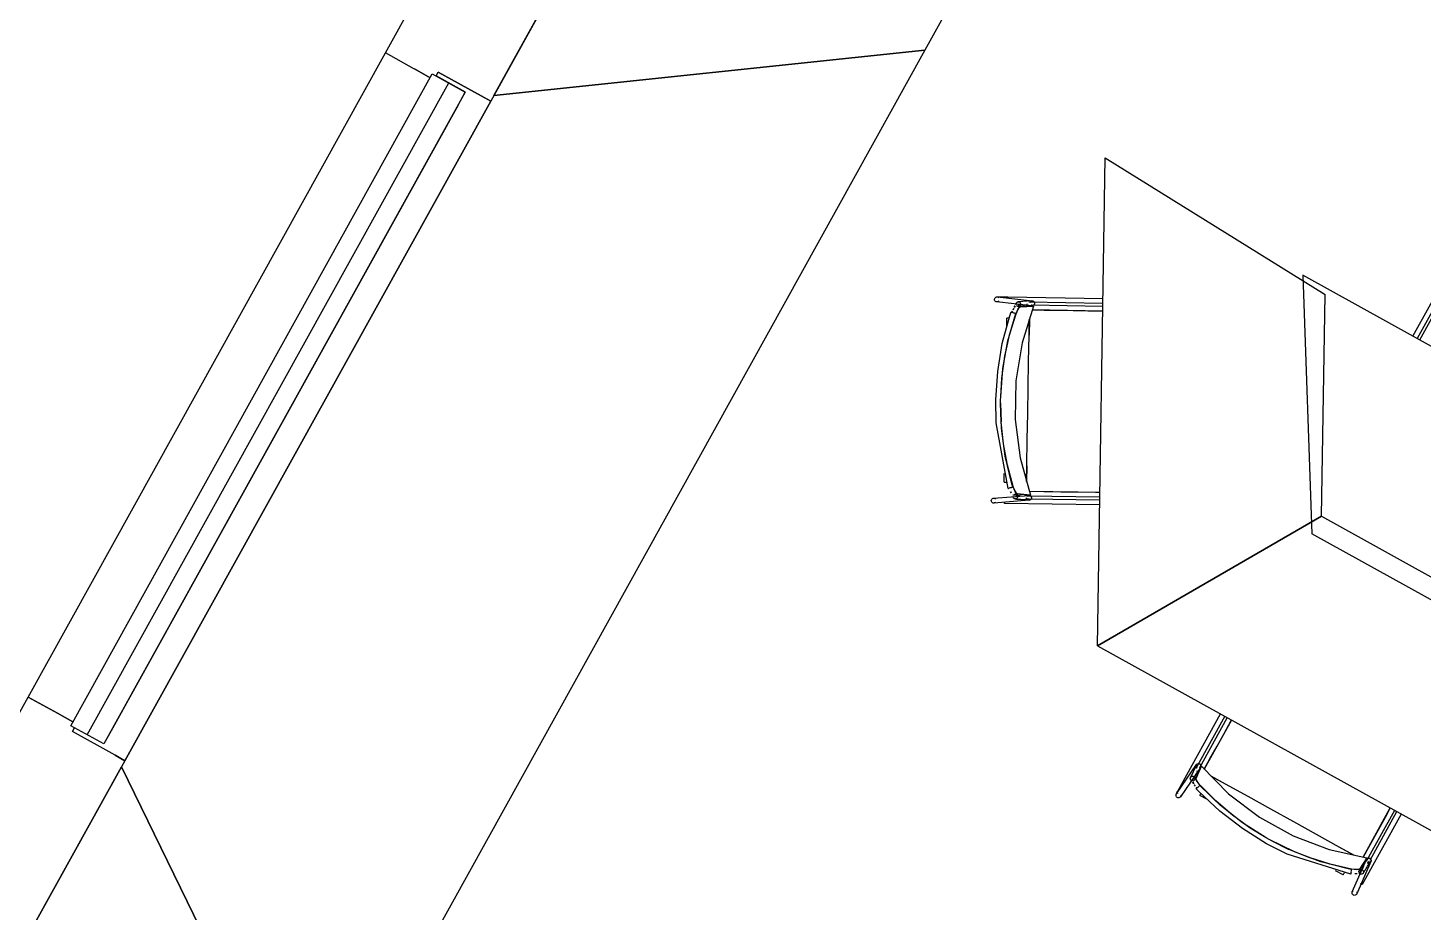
# Model space of a CAD drawing. Header units: metres. Extents: x 3.2 to 22.3, y 0.7 to 22.8.
# Drawn here: x 12.905 to 14.142, y 5.886 to 6.67 of the extents above; entities that cross this region are included whole.
import ezdxf

# ---------------------------------------------------------------- set-up
doc = ezdxf.new("R2010")
doc.units = ezdxf.units.M
doc.layers.add('ARREDI', color=9, linetype='Continuous')
doc.layers.add('PARETI_STRUTTURE', color=7, linetype='Continuous')

msp = doc.modelspace()

# ---------------------------------------------------------------- linework, layer by layer
at = {"layer": 'ARREDI'}
for points in [[(13.3182, 6.6105), (13.5516, 7.0315), (13.8271, 6.8788), (13.7006, 6.6506)], [(13.2928, 6.6135), (12.9721, 6.035), (12.9429, 6.0512), (13.2636, 6.6298)], [(13.7941, 6.2558), (13.7913, 6.2548)], [(14.0523, 6.2371), (13.8536, 6.1222)], [(14.0927, 5.9338), (14.0923, 5.9308)]]:
    msp.add_lwpolyline(points, close=True, dxfattribs=at)
for points in [[(13.3182, 6.6105), (13.7006, 6.6506), (13.1564, 5.6689), (12.9878, 6.0146), (13.1564, 5.6689), (12.7762, 4.9831), (12.5007, 5.1358), (12.9878, 6.0146)], [(12.9575, 6.0431), (13.2782, 6.6216)], [(12.9909, 6.0201), (13.3154, 6.6055)], [(13.8536, 6.1222), (13.8606, 6.5553), (14.0555, 6.434)], [(14.4147, 6.2411), (14.0359, 6.4511), (14.0437, 6.2216)], [(13.7627, 6.4283), (13.7624, 6.4289), (13.7623, 6.4297), (13.7625, 6.4304), (13.7629, 6.431), (13.7635, 6.4315), (13.7642, 6.4317), (13.7647, 6.4317), (13.7649, 6.4317), (13.7656, 6.4314), (13.7662, 6.4309)], [(13.766, 6.4281), (13.7654, 6.4276), (13.7647, 6.4274), (13.7642, 6.4274), (13.7639, 6.4275), (13.7633, 6.4278), (13.7627, 6.4283)], [(13.7742, 6.4317), (13.7742, 6.4317), (13.7742, 6.4314), (13.7742, 6.4309)], [(13.7742, 6.4302), (13.7742, 6.4309)], [(13.7807, 6.4238), (13.7798, 6.4224)], [(13.7798, 6.4225), (13.7807, 6.4238)], [(13.7814, 6.4166), (13.7823, 6.4189), (13.7834, 6.4209), (13.7843, 6.4223), (13.785, 6.4228), (13.7909, 6.4232), (13.7968, 6.4236), (13.7867, 6.391), (13.7813, 6.3571), (13.7807, 6.3228), (13.785, 6.2888), (13.7941, 6.2558), (13.7882, 6.2564), (13.7823, 6.257)], [(13.7815, 6.4247), (13.7814, 6.4255), (13.7816, 6.4262), (13.782, 6.4268), (13.7826, 6.4273), (13.7826, 6.4273), (13.7833, 6.4275), (13.7834, 6.4275), (13.784, 6.4274), (13.7847, 6.4271), (13.7852, 6.4266)], [(13.7852, 6.4266), (13.7855, 6.426), (13.7856, 6.4252), (13.7855, 6.4245), (13.7851, 6.4238), (13.7845, 6.4234), (13.7845, 6.4234), (13.7838, 6.4232), (13.7837, 6.4232), (13.7831, 6.4232), (13.7824, 6.4235), (13.7819, 6.424)], [(13.7831, 6.4244), (13.7873, 6.4247), (13.789, 6.4248)], [(13.7855, 6.4247), (13.7855, 6.4247)], [(13.7915, 6.425), (13.7906, 6.4249)], [(13.7938, 6.4269), (13.7942, 6.4276), (13.7948, 6.428), (13.7955, 6.4282), (13.796, 6.4282), (13.7962, 6.4282), (13.7969, 6.4279), (13.7974, 6.4274)], [(13.7968, 6.4236), (13.7947, 6.4245)], [(13.7974, 6.4274), (13.7978, 6.4267), (13.7979, 6.426), (13.7977, 6.4252), (13.7973, 6.4246), (13.7967, 6.4241), (13.796, 6.4239)], [(14.0523, 6.2371), (14.0555, 6.434)], [(13.7678, 6.343), (13.7687, 6.3597), (13.7714, 6.379), (13.7757, 6.398), (13.7814, 6.4166)], [(13.7678, 6.343), (13.7688, 6.3596), (13.7714, 6.3789), (13.7756, 6.3979), (13.7813, 6.4165)], [(13.7754, 6.4129), (13.7747, 6.4129), (13.7741, 6.4129), (13.7736, 6.4129), (13.7733, 6.4129)], [(13.7771, 6.4184), (13.7774, 6.4183), (13.7778, 6.4181), (13.7785, 6.4179), (13.7792, 6.4176), (13.7799, 6.4174)], [(13.7782, 6.4191), (13.7778, 6.4181)], [(13.7778, 6.4181), (13.7782, 6.4191)], [(13.7793, 6.4214), (13.7787, 6.4203)], [(13.7788, 6.4204), (13.7793, 6.4216)], [(13.7811, 6.4169), (13.7809, 6.417), (13.7805, 6.4172), (13.7799, 6.4174)], [(13.7814, 6.4166), (13.7824, 6.419), (13.7834, 6.421), (13.7843, 6.4224), (13.785, 6.4229)], [(13.7908, 6.2678), (13.791, 6.2822), (13.7914, 6.3052), (13.7918, 6.3282), (13.7922, 6.3514), (13.7925, 6.3745), (13.7929, 6.3975), (13.7931, 6.4118)], [(13.7932, 6.4118), (13.7929, 6.3978)], [(13.7958, 6.4203), (13.8062, 6.4201), (13.8191, 6.4199), (13.832, 6.4197), (13.845, 6.4195), (13.8579, 6.4193)], [(13.7681, 6.3211), (13.7677, 6.3374)], [(13.7677, 6.3374), (13.7681, 6.321)], [(13.7789, 6.2635), (13.7737, 6.2823), (13.7702, 6.3014), (13.7681, 6.3205)], [(13.7789, 6.2634), (13.7738, 6.2822), (13.7702, 6.3013), (13.7681, 6.3204)], [(13.7911, 6.2818), (13.7908, 6.2678)], [(13.7709, 6.2673), (13.7709, 6.2673)], [(13.7709, 6.2673), (13.7712, 6.2673), (13.7717, 6.2673), (13.7723, 6.2673), (13.7731, 6.2673)], [(13.7773, 6.2627), (13.7767, 6.2624), (13.7759, 6.2622), (13.7753, 6.262), (13.7748, 6.2618), (13.7746, 6.2617), (13.7745, 6.2617), (13.7745, 6.2617), (13.7748, 6.2618)], [(13.7773, 6.2627), (13.7779, 6.2628), (13.7784, 6.263), (13.7786, 6.2631)], [(13.7823, 6.257), (13.7816, 6.2576), (13.7807, 6.259), (13.7798, 6.2611), (13.7789, 6.2634)], [(13.7824, 6.257), (13.7817, 6.2575), (13.7808, 6.2589), (13.7798, 6.261), (13.7789, 6.2634)], [(13.7632, 6.2496), (13.7627, 6.2491), (13.762, 6.2489), (13.7617, 6.2488), (13.7612, 6.2488), (13.7605, 6.2491), (13.7599, 6.2496), (13.7596, 6.2502), (13.7594, 6.2509), (13.7595, 6.2517), (13.7599, 6.2523)], [(13.7599, 6.2523), (13.7604, 6.2528), (13.7611, 6.2531), (13.7614, 6.2531), (13.7619, 6.2531), (13.7626, 6.2529), (13.7631, 6.2524)], [(13.7713, 6.2494), (13.7713, 6.25)], [(13.7766, 6.2588), (13.7771, 6.2577)], [(13.7771, 6.2576), (13.7766, 6.2588)], [(13.786, 6.255), (13.7846, 6.2551), (13.7787, 6.2557)], [(13.7824, 6.2533), (13.7818, 6.2528), (13.7812, 6.2525), (13.7806, 6.2524), (13.7804, 6.2525), (13.7798, 6.2527), (13.7797, 6.2527), (13.7792, 6.2532), (13.7788, 6.2538), (13.7787, 6.2545)], [(13.7797, 6.2564), (13.7804, 6.2567), (13.781, 6.2567), (13.7811, 6.2567), (13.7818, 6.2565), (13.7818, 6.2565), (13.7824, 6.256), (13.7827, 6.2554), (13.7829, 6.2547), (13.7828, 6.2539), (13.7824, 6.2532)], [(13.7946, 6.2521), (13.7941, 6.2516), (13.7934, 6.2513), (13.7931, 6.2513), (13.7926, 6.2513), (13.7919, 6.2516), (13.7913, 6.252), (13.7909, 6.2527), (13.7908, 6.2534)], [(13.7932, 6.2593), (13.806, 6.259), (13.8212, 6.2588), (13.8365, 6.2586), (13.8518, 6.2583), (13.8558, 6.2582)], [(13.794, 6.2554), (13.7945, 6.2549), (13.7949, 6.2542), (13.7951, 6.2535), (13.795, 6.2528), (13.7946, 6.2521)], [(13.7712, 6.2485), (13.7712, 6.2485), (13.7712, 6.2489), (13.7713, 6.2494)], [(14.0523, 6.2371), (14.2245, 6.1417), (14.2324, 5.9122)], [(14.2159, 6.1262), (14.0437, 6.2216)], [(13.8536, 6.1222), (14.2324, 5.9122), (14.2245, 6.1417)], [(13.9484, 6.0126), (13.9534, 6.0218), (13.9597, 6.0331), (13.966, 6.0444), (13.9722, 6.0557)], [(13.9421, 6.0135), (13.9415, 6.014), (13.9412, 6.0146), (13.9411, 6.0154), (13.9412, 6.0161), (13.9414, 6.0165), (13.9414, 6.0166), (13.9416, 6.0168), (13.9422, 6.0172), (13.9429, 6.0174)], [(13.9448, 5.9982), (13.9433, 6.0001), (13.942, 6.002), (13.9412, 6.0035), (13.9411, 6.0044), (13.9435, 6.0098), (13.9459, 6.0152), (13.97, 5.9908), (13.9973, 5.9701), (14.0273, 5.9535), (14.0593, 5.9413), (14.0927, 5.9338), (14.0894, 5.9289), (14.0861, 5.924)], [(13.9429, 6.0175), (13.9436, 6.0174), (13.9443, 6.0172), (13.9449, 6.0167), (13.9453, 6.016), (13.9454, 6.0153), (13.9452, 6.0145)], [(13.9459, 6.0151), (13.9441, 6.0137)], [(13.9378, 6.0021), (13.937, 6.0024), (13.9365, 6.0029), (13.9361, 6.0035), (13.936, 6.0043), (13.936, 6.0043), (13.9361, 6.005), (13.9362, 6.0051), (13.9365, 6.0056), (13.9371, 6.0061), (13.9378, 6.0063)], [(13.9378, 6.0063), (13.9385, 6.0063), (13.9393, 6.006), (13.9398, 6.0055), (13.9402, 6.0049), (13.9403, 6.0042), (13.9403, 6.0042), (13.9402, 6.0035), (13.9401, 6.0033), (13.9398, 6.0028), (13.9392, 6.0024), (13.9385, 6.0021)], [(13.9387, 6.0033), (13.9405, 6.0073), (13.9412, 6.0088)], [(13.9448, 5.9982), (13.9432, 6.0002), (13.9419, 6.002), (13.9412, 6.0035), (13.941, 6.0044)], [(13.9422, 6.0111), (13.9418, 6.0102)], [(13.9546, 6.0063), (13.9668, 5.9996)], [(14.0805, 5.9365), (14.068, 5.9435), (14.0479, 5.9546), (14.0277, 5.9658), (14.0075, 5.977), (13.9873, 5.9882), (13.9672, 5.9994), (13.9546, 6.0063)], [(13.9258, 5.9872), (13.925, 5.9872), (13.9243, 5.9875), (13.9237, 5.988), (13.9234, 5.9887), (13.9233, 5.9894), (13.9234, 5.9901), (13.9236, 5.9906), (13.9236, 5.9906), (13.9238, 5.9908), (13.9244, 5.9912), (13.9251, 5.9915)], [(13.9281, 5.999), (13.9281, 5.999), (13.9282, 5.999), (13.9284, 5.9988), (13.9289, 5.9986)], [(13.9295, 5.9983), (13.9289, 5.9986)], [(13.9382, 6.001), (13.939, 5.9995)], [(13.9389, 5.9996), (13.9382, 6.001)], [(13.9395, 5.9988), (13.9403, 5.9976)], [(13.9402, 5.9977), (13.9395, 5.9987)], [(13.9411, 5.9966), (13.9418, 5.9958)], [(13.9434, 5.9972), (13.9429, 5.9967), (13.9423, 5.9962), (13.9418, 5.9958), (13.9414, 5.9955), (13.9412, 5.9953)], [(13.9412, 5.9952), (13.9412, 5.9953)], [(13.9434, 5.9972), (13.9439, 5.9977), (13.9442, 5.998), (13.9444, 5.9981)], [(13.9453, 5.9912), (13.945, 5.9906), (13.9446, 5.99), (13.9444, 5.9896), (13.9443, 5.9893)], [(14.0034, 5.9516), (13.9891, 5.9603), (13.9733, 5.9717), (13.9585, 5.9844), (13.9448, 5.9982)], [(14.0034, 5.9516), (13.9892, 5.9603), (13.9734, 5.9717), (13.9586, 5.9843), (13.9449, 5.9981)], [(13.9276, 5.9893), (13.9274, 5.9886), (13.9272, 5.9881), (13.9272, 5.9881), (13.9271, 5.9879), (13.9265, 5.9875), (13.9258, 5.9872)], [(14.1134, 5.9782), (14.1102, 5.9725), (14.1028, 5.9591), (14.0954, 5.9457), (14.0892, 5.9346)], [(14.0229, 5.9415), (14.0083, 5.9489)], [(14.0083, 5.9489), (14.0229, 5.9415)], [(14.0787, 5.9239), (14.0598, 5.9283), (14.0412, 5.9341), (14.0234, 5.9413)], [(14.0789, 5.9239), (14.0599, 5.9282), (14.0413, 5.9341), (14.0235, 5.9413)], [(14.0684, 5.9433), (14.0806, 5.9365)], [(14.0925, 5.9329), (14.093, 5.9334), (14.0937, 5.9337), (14.0945, 5.9337), (14.0952, 5.9335), (14.0958, 5.9331), (14.0962, 5.9325)], [(14.0962, 5.9325), (14.0964, 5.9317), (14.0963, 5.931), (14.0962, 5.9308), (14.0962, 5.9307), (14.096, 5.9303), (14.0954, 5.9298), (14.0947, 5.9295), (14.094, 5.9295), (14.0933, 5.9297)], [(14.0716, 5.9187), (14.0718, 5.919), (14.072, 5.9194), (14.0723, 5.92), (14.0727, 5.9206)], [(14.0786, 5.9215), (14.0785, 5.9207), (14.0784, 5.9201), (14.0783, 5.9196), (14.0783, 5.9193), (14.0783, 5.9193), (14.0783, 5.9193), (14.0783, 5.9195)], [(14.0788, 5.9222), (14.0789, 5.9228), (14.079, 5.9233), (14.079, 5.9235)], [(14.0861, 5.924), (14.0853, 5.9236), (14.0836, 5.9235), (14.0813, 5.9236), (14.0789, 5.9239)], [(14.0861, 5.924), (14.0853, 5.9236), (14.0837, 5.9234), (14.0814, 5.9236), (14.0789, 5.9239)], [(14.0839, 5.9197), (14.0831, 5.9196), (14.0818, 5.9197)], [(14.0831, 5.9196), (14.0818, 5.9197)], [(14.0854, 5.9213), (14.0854, 5.9221), (14.0857, 5.9226), (14.0858, 5.9227), (14.0863, 5.9232), (14.0863, 5.9232), (14.087, 5.9235), (14.0877, 5.9235), (14.0884, 5.9233), (14.089, 5.9229), (14.0894, 5.9222)], [(14.0897, 5.9262), (14.0889, 5.925), (14.0855, 5.9201)], [(14.0894, 5.9222), (14.0896, 5.9215), (14.0895, 5.9208), (14.0893, 5.9202), (14.0892, 5.9201), (14.0887, 5.9196), (14.0887, 5.9196), (14.088, 5.9193), (14.0873, 5.9193), (14.0865, 5.9195), (14.0859, 5.92)], [(14.0797, 5.9019), (14.0795, 5.9026), (14.0796, 5.9034), (14.0797, 5.9036), (14.0797, 5.9036), (14.0799, 5.904), (14.0804, 5.9046)], [(14.0836, 5.9036), (14.0838, 5.9029), (14.0837, 5.9021), (14.0836, 5.9019), (14.0836, 5.9019), (14.0834, 5.9015), (14.0828, 5.901), (14.0821, 5.9007), (14.0814, 5.9006), (14.0807, 5.9008), (14.0801, 5.9013), (14.0796, 5.9019)], [(14.0876, 5.9106), (14.087, 5.9109)], [(14.0883, 5.9102), (14.0881, 5.9103), (14.0876, 5.9106)], [(14.0884, 5.9102), (14.0884, 5.9102)]]:
    msp.add_lwpolyline(points, dxfattribs=at)
at = {"layer": 'PARETI_STRUTTURE'}
for points in [[(13.2479, 6.6339), (13.2221, 6.6483), (13.4764, 7.1071)], [(13.543, 7.0363), (13.5516, 7.0315), (13.3154, 6.6055), (13.3068, 6.6103), (13.3154, 6.6055), (12.9909, 6.0201)], [(12.9448, 6.0547), (12.931, 6.0623), (12.9052, 6.0766), (13.2221, 6.6483)], [(13.2479, 6.6339), (13.2221, 6.6483)], [(13.267, 6.6279), (13.2689, 6.6313), (13.3068, 6.6103)], [(13.2929, 6.6135), (13.267, 6.6279)], [(13.3068, 6.6103), (13.2689, 6.6313)], [(13.2864, 6.6018), (13.2928, 6.6135)], [(13.2864, 6.6018), (12.9786, 6.0467), (12.9721, 6.035), (12.9463, 6.0493)], [(14.1335, 6.397), (14.1769, 6.4751)], [(14.1701, 6.454), (14.1373, 6.3949)], [(14.1395, 6.3937), (14.1729, 6.454)], [(13.7955, 6.4239), (13.7642, 6.4274)], [(13.7644, 6.4318), (13.7657, 6.4318), (13.7674, 6.4318), (13.7706, 6.4318), (13.7742, 6.4317)], [(13.7647, 6.4317), (13.796, 6.4282)], [(13.7742, 6.4317), (13.8586, 6.4304)], [(13.7952, 6.4281), (13.7834, 6.4275)], [(13.7837, 6.4232), (13.7837, 6.4232), (13.7838, 6.4232), (13.784, 6.4232), (13.7841, 6.4232), (13.7842, 6.4232), (13.7844, 6.4232), (13.7846, 6.4232), (13.7848, 6.4232), (13.7849, 6.4232), (13.785, 6.4232), (13.7851, 6.4232), (13.7853, 6.4233), (13.7854, 6.4233), (13.7855, 6.4233), (13.7857, 6.4233), (13.7858, 6.4233), (13.7861, 6.4233), (13.7862, 6.4233), (13.7863, 6.4233), (13.7865, 6.4233), (13.7866, 6.4233), (13.7867, 6.4233), (13.7869, 6.4233), (13.787, 6.4233), (13.7871, 6.4233), (13.7872, 6.4233), (13.7874, 6.4233), (13.7875, 6.4234), (13.7878, 6.4234), (13.7879, 6.4234), (13.788, 6.4234), (13.7882, 6.4234), (13.7883, 6.4234), (13.7884, 6.4234), (13.7885, 6.4234), (13.7887, 6.4234), (13.7888, 6.4234), (13.7889, 6.4234), (13.7892, 6.4234), (13.7893, 6.4234), (13.7895, 6.4234), (13.7896, 6.4235), (13.7897, 6.4235), (13.7899, 6.4235), (13.79, 6.4235), (13.7901, 6.4235), (13.7903, 6.4235), (13.7904, 6.4235), (13.7905, 6.4235), (13.7906, 6.4235), (13.7909, 6.4235), (13.791, 6.4235), (13.7912, 6.4235), (13.7913, 6.4235), (13.7914, 6.4235), (13.7916, 6.4236), (13.7917, 6.4236), (13.7918, 6.4236), (13.792, 6.4236), (13.7921, 6.4236), (13.7924, 6.4236), (13.7925, 6.4236), (13.7926, 6.4236), (13.7927, 6.4236), (13.7929, 6.4236), (13.793, 6.4236), (13.7931, 6.4236), (13.7933, 6.4236), (13.7934, 6.4236), (13.7935, 6.4237), (13.7937, 6.4237), (13.7938, 6.4237), (13.7941, 6.4237), (13.7942, 6.4237), (13.7943, 6.4237), (13.7944, 6.4237), (13.7946, 6.4237), (13.7947, 6.4237), (13.7948, 6.4237), (13.795, 6.4237), (13.7951, 6.4237), (13.7952, 6.4237), (13.7954, 6.4237)], [(13.7855, 6.4247), (13.7874, 6.4247)], [(13.8585, 6.426), (13.7927, 6.4271)], [(13.7951, 6.4246), (13.8585, 6.4236)], [(13.7634, 6.3403), (13.7651, 6.3655), (13.7692, 6.3904), (13.7759, 6.4148), (13.7771, 6.4184)], [(13.7677, 6.3402), (13.7678, 6.3431), (13.7698, 6.3681), (13.7742, 6.3928), (13.7811, 6.4169)], [(13.7732, 6.4058), (13.7733, 6.4129)], [(13.8584, 6.4192), (13.7958, 6.4202)], [(13.7745, 6.2617), (13.7639, 6.3201), (13.7634, 6.3403)], [(13.7786, 6.2631), (13.7778, 6.2659), (13.7719, 6.2903), (13.7686, 6.3151), (13.7677, 6.3402)], [(13.7709, 6.2673), (13.771, 6.275)], [(13.7614, 6.2531), (13.7928, 6.2556)], [(13.7931, 6.2513), (13.7617, 6.2488)], [(13.7806, 6.2524), (13.7807, 6.2524), (13.7808, 6.2524), (13.7809, 6.2524), (13.7812, 6.2524), (13.7813, 6.2524), (13.7814, 6.2524), (13.7816, 6.2524), (13.7818, 6.2523), (13.782, 6.2523), (13.7821, 6.2523), (13.7822, 6.2523), (13.7824, 6.2523), (13.7825, 6.2523), (13.7826, 6.2523), (13.7827, 6.2523), (13.7829, 6.2523), (13.783, 6.2522), (13.7832, 6.2522), (13.7834, 6.2522), (13.7835, 6.2522), (13.7837, 6.2522), (13.7838, 6.2522), (13.7839, 6.2522), (13.7841, 6.2522), (13.7842, 6.2522), (13.7843, 6.2521), (13.7845, 6.2521), (13.7846, 6.2521), (13.7847, 6.2521), (13.7848, 6.2521), (13.785, 6.2521), (13.7851, 6.2521), (13.7852, 6.2521), (13.7854, 6.2521), (13.7856, 6.252), (13.7858, 6.252), (13.7859, 6.252), (13.786, 6.252), (13.7862, 6.252), (13.7863, 6.252), (13.7864, 6.252), (13.7865, 6.252), (13.7867, 6.2519), (13.7868, 6.2519), (13.7869, 6.2519), (13.7872, 6.2519), (13.7873, 6.2519), (13.7875, 6.2519), (13.7876, 6.2519), (13.7878, 6.2519), (13.788, 6.2518), (13.7881, 6.2518), (13.7882, 6.2518), (13.7884, 6.2518), (13.7885, 6.2518), (13.7886, 6.2518), (13.7888, 6.2518), (13.7889, 6.2518), (13.789, 6.2518), (13.7892, 6.2518), (13.7894, 6.2517), (13.7896, 6.2517), (13.7897, 6.2517), (13.7898, 6.2517), (13.7899, 6.2517), (13.7901, 6.2517), (13.7902, 6.2517), (13.7903, 6.2517), (13.7905, 6.2516), (13.7906, 6.2516), (13.7907, 6.2516), (13.7909, 6.2516), (13.791, 6.2516), (13.7911, 6.2516), (13.7912, 6.2516), (13.7914, 6.2516), (13.7915, 6.2516), (13.7917, 6.2515), (13.7918, 6.2515), (13.7919, 6.2515), (13.792, 6.2515), (13.7922, 6.2515), (13.7923, 6.2515), (13.7931, 6.2513)], [(13.7926, 6.2558), (13.781, 6.2568)], [(13.7846, 6.2551), (13.7827, 6.2551)], [(13.7899, 6.2525), (13.7928, 6.2525)], [(13.8557, 6.2539), (13.7918, 6.255)], [(13.793, 6.2525), (13.8557, 6.2515)], [(13.7932, 6.2593), (13.8558, 6.2583)], [(13.8556, 6.2471), (13.7712, 6.2485)], [(12.4111, 5.1854), (12.9052, 6.0766), (12.931, 6.0623)], [(12.931, 6.0623), (12.9448, 6.0547)], [(13.9281, 5.999), (13.9628, 6.0616)], [(13.9666, 6.0595), (13.9409, 6.0131)], [(13.9443, 6.0141), (13.9688, 6.0583)], [(13.9726, 6.0562), (13.9484, 6.0126)], [(12.9823, 6.0249), (12.9444, 6.0459), (12.9463, 6.0493)], [(12.9823, 6.0249), (12.9444, 6.0459), (12.9463, 6.0493)], [(12.9909, 6.0201), (12.9823, 6.0249), (12.9909, 6.0201), (12.5007, 5.1357)], [(13.9236, 5.9906), (13.9414, 6.0166)], [(13.9412, 6.0158), (13.9362, 6.0051)], [(13.945, 6.0141), (13.9272, 5.9881)], [(13.9396, 6.0056), (13.9405, 6.0073)], [(13.9451, 6.0139), (13.9451, 6.0138), (13.945, 6.0137), (13.945, 6.0135), (13.9449, 6.0134), (13.9448, 6.0133), (13.9448, 6.0132), (13.9447, 6.0131), (13.9447, 6.013), (13.9446, 6.0128), (13.9446, 6.0127), (13.9445, 6.0126), (13.9445, 6.0125), (13.9443, 6.0122), (13.9443, 6.0121), (13.9442, 6.012), (13.9442, 6.0119), (13.9441, 6.0118), (13.9441, 6.0116), (13.944, 6.0115), (13.9439, 6.0114), (13.9439, 6.0113), (13.9438, 6.0112), (13.9438, 6.0111), (13.9437, 6.0109), (13.9436, 6.0107), (13.9436, 6.0106), (13.9435, 6.0105), (13.9434, 6.0103), (13.9434, 6.0102), (13.9433, 6.0101), (13.9433, 6.01), (13.9432, 6.0099), (13.9432, 6.0097), (13.9431, 6.0096), (13.9431, 6.0095), (13.943, 6.0094), (13.9429, 6.0091), (13.9428, 6.009), (13.9428, 6.0089), (13.9427, 6.0088), (13.9426, 6.0087), (13.9426, 6.0086), (13.9425, 6.0084), (13.9425, 6.0083), (13.9424, 6.0082), (13.9424, 6.0081), (13.9423, 6.008), (13.9423, 6.0079), (13.9421, 6.0076), (13.9421, 6.0075), (13.942, 6.0074), (13.942, 6.0073), (13.9419, 6.0071), (13.9419, 6.007), (13.9418, 6.0069), (13.9418, 6.0068), (13.9417, 6.0067), (13.9416, 6.0066), (13.9415, 6.0063), (13.9415, 6.0062), (13.9414, 6.0061), (13.9414, 6.006), (13.9413, 6.0058), (13.9413, 6.0057), (13.9412, 6.0056), (13.9411, 6.0055), (13.9411, 6.0054), (13.941, 6.0052), (13.941, 6.0051), (13.9409, 6.005), (13.9408, 6.0048), (13.9407, 6.0046), (13.9407, 6.0045), (13.9406, 6.0044), (13.9406, 6.0043), (13.9405, 6.0042), (13.9405, 6.0041), (13.9404, 6.0039), (13.9404, 6.0038), (13.9403, 6.0037), (13.9402, 6.0036), (13.9402, 6.0035), (13.9401, 6.0033), (13.9401, 6.0033)], [(13.9235, 5.9904), (13.9241, 5.9916), (13.9248, 5.993), (13.9264, 5.9958), (13.9281, 5.999)], [(14.0037, 5.9464), (13.9823, 5.9598), (13.9622, 5.9752), (13.9438, 5.9925), (13.9412, 5.9952)], [(14.0058, 5.9502), (14.0033, 5.9516), (13.9822, 5.9651), (13.9625, 5.9807), (13.9444, 5.9981)], [(13.9505, 5.9859), (13.9443, 5.9893)], [(14.0892, 5.9346), (14.1134, 5.9782)], [(14.1231, 5.9728), (14.0884, 5.9102)], [(14.1171, 5.9759), (14.0927, 5.9319)], [(14.0955, 5.9319), (14.1193, 5.9749)], [(14.0783, 5.9193), (14.0218, 5.9373), (14.0037, 5.9464)], [(14.079, 5.9235), (14.0761, 5.9241), (14.0518, 5.9304), (14.0283, 5.9392), (14.0058, 5.9502)], [(14.0796, 5.9036), (14.0922, 5.9325)], [(14.0962, 5.9308), (14.0836, 5.9019)], [(14.092, 5.9325), (14.0857, 5.9226)], [(14.0893, 5.9202), (14.0894, 5.9203), (14.0898, 5.921), (14.0898, 5.9211), (14.0899, 5.9212), (14.0905, 5.9222), (14.0906, 5.9223), (14.0911, 5.9231), (14.0912, 5.9232), (14.0913, 5.9233), (14.0919, 5.9243), (14.092, 5.9244), (14.0925, 5.9252), (14.0925, 5.9253), (14.0926, 5.9254), (14.0932, 5.9264), (14.0933, 5.9265), (14.0938, 5.9273), (14.0939, 5.9274), (14.094, 5.9275), (14.094, 5.9276), (14.0947, 5.9286), (14.0947, 5.9287), (14.0952, 5.9294), (14.0952, 5.9295), (14.0953, 5.9296), (14.0954, 5.9297), (14.0957, 5.9301), (14.0962, 5.9308)], [(14.0936, 5.9285), (14.095, 5.9311)], [(14.0716, 5.9187), (14.0649, 5.9224)], [(14.0884, 5.9243), (14.0879, 5.9234)]]:
    msp.add_lwpolyline(points, dxfattribs=at)
msp.add_lwpolyline([(13.2479, 6.634), (13.2617, 6.6263)], close=True, dxfattribs=at)

doc.saveas('drawing.dxf')
